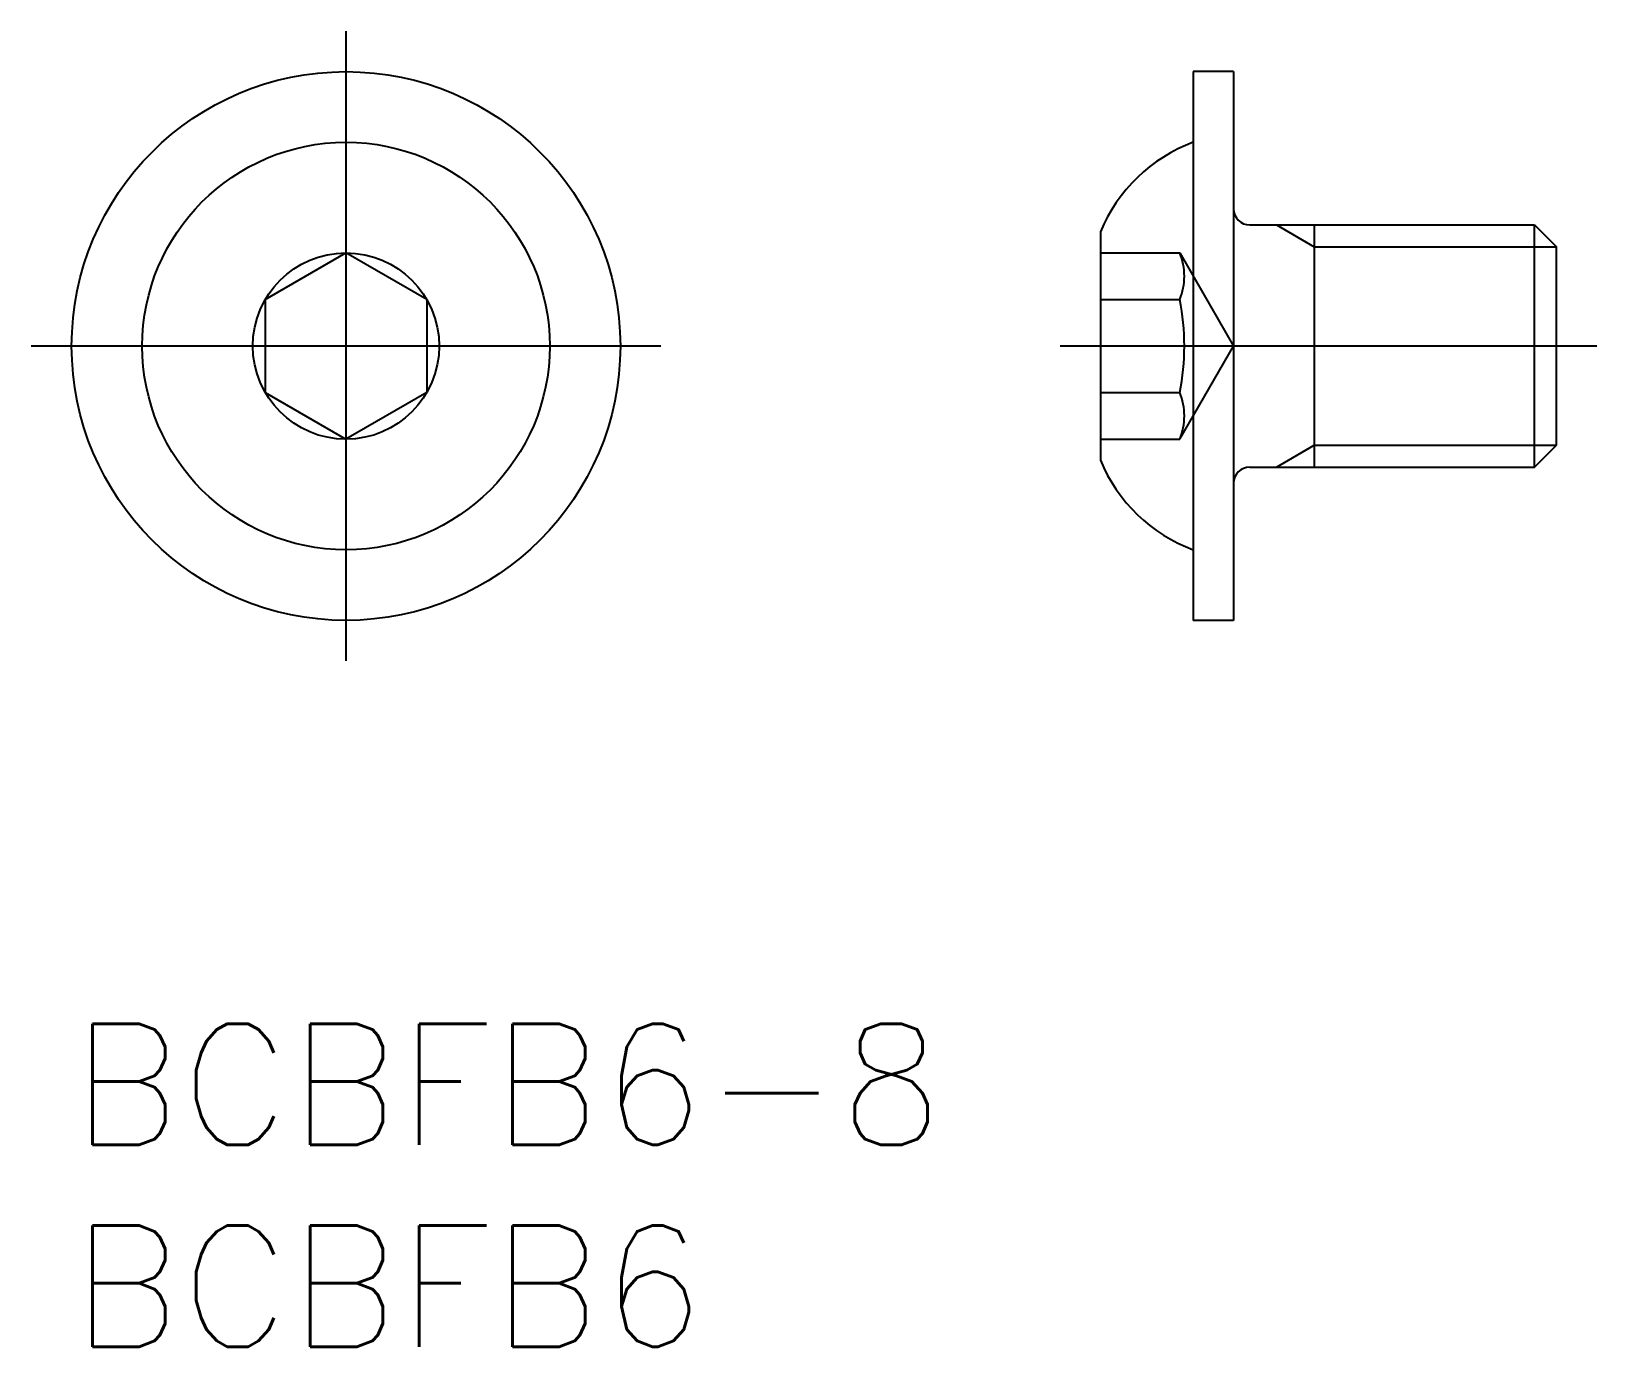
# Model space of a CAD drawing. Extents: x -1 to 37.8, y -8 to 24.6.
import ezdxf

# ---------------------------------------------------------------- set-up
doc = ezdxf.new("R2010")
doc.units = 0
doc.header["$LTSCALE"] = 0.5
doc.linetypes.add('CENTER', pattern=[50.8, 31.75, -6.35, 6.35, -6.35])
doc.linetypes.add('DASHED', pattern=[19.05, 12.7, -6.35])
for name, color, linetype in [('MSM_CENTER', 1, 'CENTER'), ('MSM_CONTINUOUS', 7, 'CONTINUOUS'), ('MSM_DASHED', 4, 'DASHED'), ('MSM_NARROW', 5, 'CONTINUOUS'), ('MSM_PART_NUMBER', 7, 'CONTINUOUS')]:
    doc.layers.add(name, color=color, linetype=linetype)
doc.styles.get("Standard").update_dxf_attribs({"font": 'txt.shx', "height": 1, "bigfont": 'bigfont.shx'})

# ---------------------------------------------------------------- blocks, each defined once
blk = doc.blocks.new('*U2')
at = {"layer": 'MSM_PART_NUMBER'}
blk.add_text('BCBFB6-8', height=3, dxfattribs=at).set_placement((0, -3))
blk = doc.blocks.new('*U3')
at = {"layer": 'MSM_PART_NUMBER'}
blk.add_text('BCBFB6', height=3, dxfattribs=at).set_placement((0, -8))

msp = doc.modelspace()

# ---------------------------------------------------------------- linework, layer by layer
at = {"layer": 'MSM_CENTER'}
for p, q in [((6.8, 24.6), (6.8, 9)), ((14.6, 16.8), (-1, 16.8)), ((37.8, 16.8), (24.5, 16.8))]:
    msp.add_line(p, q, dxfattribs=at)
at = {"layer": 'MSM_CONTINUOUS'}
for p, q in [((28.8, 23.6), (27.8, 23.6)), ((27.8, 23.6), (27.8, 10)), ((28.8, 23.6), (28.8, 10)), ((29.2, 19.8), (36.258, 19.8)), ((30.8, 19.8), (30.8, 13.8)), ((36.258, 13.8), (36.258, 19.8)), ((36.258, 19.8), (36.8, 19.258)), ((25.5, 19.632), (25.5, 13.968)), ((4.8, 17.955), (6.8, 19.109)), ((8.8, 17.955), (6.8, 19.109)), ((36.8, 14.341), (36.8, 19.258)), ((4.8, 17.955), (4.8, 15.645)), ((8.8, 17.955), (8.8, 15.645)), ((4.8, 15.645), (6.8, 14.491)), ((8.8, 15.645), (6.8, 14.491)), ((36.258, 13.8), (36.8, 14.341)), ((29.2, 13.8), (36.258, 13.8)), ((28.8, 10), (27.8, 10))]:
    msp.add_line(p, q, dxfattribs=at)
for radius in [6.8, 5.05, 2.309]:
    msp.add_circle((6.8, 16.8), radius, dxfattribs=at)
for centre, radius, start, end in [((29.196, 18.101), 4, 110.421, 157.5054), ((29.2, 20.2), 0.4, 180, 270), ((29.196, 15.499), 4, 202.4946, 249.579), ((29.2, 13.4), 0.4, 90, 180)]:
    msp.add_arc(centre, radius, start, end, dxfattribs=at)
at = {"layer": 'MSM_DASHED'}
for p, q in [((25.5, 19.109), (27.468, 19.109)), ((27.468, 19.109), (28.801, 16.8)), ((25.5, 17.955), (27.468, 17.955)), ((27.468, 14.491), (28.801, 16.8)), ((25.5, 15.645), (27.468, 15.645)), ((25.5, 14.491), (27.468, 14.491))]:
    msp.add_line(p, q, dxfattribs=at)
for centre, radius, start, end in [((26.038, 18.532), 1.542, 338.0126, 21.9874), ((21.58, 16.8), 6, 348.9042, 11.0958), ((26.038, 15.068), 1.542, 338.0126, 21.9874)]:
    msp.add_arc(centre, radius, start, end, dxfattribs=at)
at = {"layer": 'MSM_NARROW'}
for p, q in [((29.862, 19.8), (30.8, 19.258)), ((30.8, 19.258), (36.8, 19.258)), ((29.862, 13.8), (30.8, 14.341)), ((30.8, 14.341), (36.8, 14.341))]:
    msp.add_line(p, q, dxfattribs=at)

# ---------------------------------------------------------------- block references
at = {"layer": 'MSM_CONTINUOUS'}
for name in ['*U2', '*U3']:
    msp.add_blockref(name, (0, 0), dxfattribs=at)

doc.saveas('drawing.dxf')
